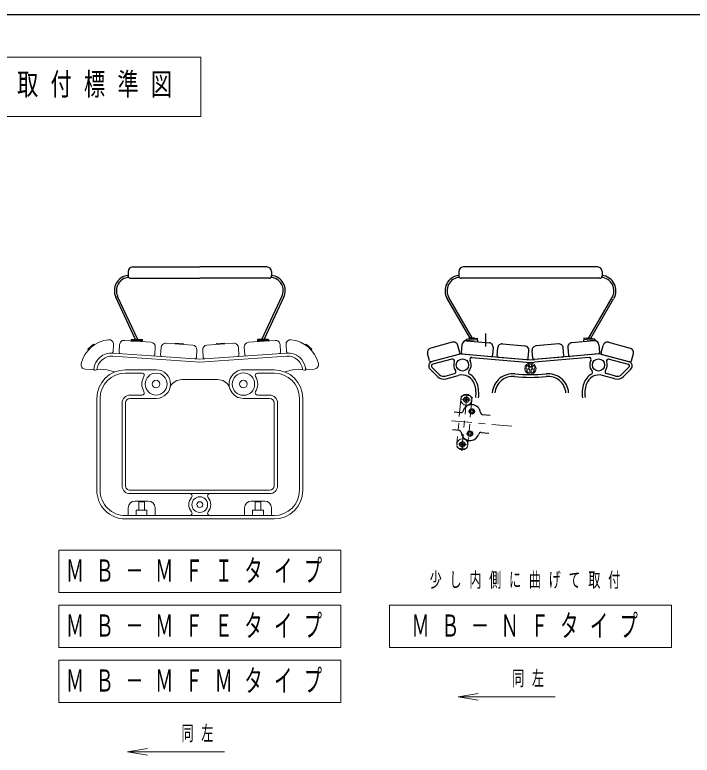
# Model space of a CAD drawing. Units: millimetres on the paper. Extents: x -365 to 12, y -38 to 257.
# Drawn here: x -264.2 to -163.3, y 146.9 to 257 of the extents above; entities that cross this region are included whole.
import ezdxf

# ---------------------------------------------------------------- set-up
doc = ezdxf.new("R2010")
doc.units = ezdxf.units.MM
doc.linetypes.add('USER2', pattern=[6, 3, -1, 1, -1])
doc.linetypes.add('USER3', pattern=[8, 3, -1, 1, -1, 1, -1])
doc.layers.add('0_2', color=7, linetype='Continuous', lineweight=13)
doc.layers.add('LY_3', color=3, linetype='Continuous', lineweight=25)
doc.styles.add('ＭＳ ゴシック', font='')
doc.styles.get('ＭＳ ゴシック').set_extended_font_data('MS Gothic')

msp = doc.modelspace()

# ---------------------------------------------------------------- linework, layer by layer
at = {"layer": '0_2', "color": 20, "lineweight": 25}
msp.add_line((0, 257), (-365, 257), dxfattribs=at)
at = {"layer": 'LY_3', "color": 7, "lineweight": 13}
for p, q in [((-236.485, 250.692), (-360.785, 250.692)), ((-236.485, 241.892), (-236.485, 250.692)), ((-360.785, 241.892), (-236.485, 241.892)), ((-243.861, 208.285), (-247.852, 208.562)), ((-246.422, 208.463), (-246.412, 208.596)), ((-245.282, 208.518), (-246.413, 208.596)), ((-245.291, 208.385), (-245.282, 208.518)), ((-229.383, 208.285), (-225.393, 208.562)), ((-227.962, 208.518), (-226.832, 208.596)), ((-227.953, 208.385), (-227.962, 208.518)), ((-226.823, 208.463), (-226.832, 208.596)), ((-253.291, 207.241), (-252.436, 207.985)), ((-253.291, 207.241), (-253.203, 207.139)), ((-252.436, 207.984), (-252.348, 207.883)), ((-249.542, 206.867), (-249.462, 207.947)), ((-248.641, 206.813), (-248.563, 207.944)), ((-243.321, 206.444), (-243.242, 207.574)), ((-242.456, 206.384), (-242.378, 207.514)), ((-237.676, 207.856), (-241.667, 208.133)), ((-240.237, 208.034), (-240.227, 208.167)), ((-239.097, 208.088), (-240.228, 208.167)), ((-239.106, 207.955), (-239.097, 208.088)), ((-237.136, 206.014), (-237.057, 207.145)), ((-236.108, 206.014), (-236.187, 207.145)), ((-235.568, 207.856), (-231.578, 208.133)), ((-234.147, 208.088), (-233.017, 208.167)), ((-234.138, 207.955), (-234.147, 208.088)), ((-233.007, 208.034), (-233.017, 208.167)), ((-230.788, 206.384), (-230.866, 207.514)), ((-229.923, 206.444), (-230.002, 207.574)), ((-224.603, 206.813), (-224.681, 207.944)), ((-223.703, 206.867), (-223.782, 207.947)), ((-220.809, 207.984), (-220.897, 207.883)), ((-219.953, 207.241), (-220.809, 207.984)), ((-219.953, 207.241), (-220.041, 207.139)), ((-236.622, 205.31), (-249.583, 206.21)), ((-236.622, 205.778), (-249.55, 206.675)), ((-236.622, 205.778), (-223.694, 206.675)), ((-236.622, 205.31), (-223.662, 206.21)), ((-187.466, 204.616), (-187.659, 204.882)), ((-187.331, 204.616), (-187.137, 204.882)), ((-253.668, 204.291), (-252.588, 204.22)), ((-249.33, 203.868), (-250.446, 204.167)), ((-247.689, 204.196), (-243.122, 204.196)), ((-230.122, 204.196), (-225.556, 204.196)), ((-223.915, 203.868), (-222.798, 204.167)), ((-219.576, 204.291), (-220.657, 204.22)), ((-187.642, 204.39), (-187.956, 204.288)), ((-187.591, 204.231), (-187.904, 204.129)), ((-187.6, 204.518), (-187.794, 204.784)), ((-187.482, 204.152), (-187.482, 203.822)), ((-187.315, 204.152), (-187.315, 203.822)), ((-187.206, 204.231), (-186.892, 204.129)), ((-187.196, 204.518), (-187.002, 204.784)), ((-187.154, 204.39), (-186.841, 204.288)), ((-247.689, 203.696), (-245.218, 203.696)), ((-239.28, 202.73), (-233.964, 202.73)), ((-228.026, 203.696), (-225.556, 203.696)), ((-251.956, 199.93), (-251.956, 186.263)), ((-251.456, 199.93), (-251.456, 186.263)), ((-247.022, 200.43), (-245.218, 200.43)), ((-247.022, 199.93), (-243.122, 199.93)), ((-230.122, 199.93), (-226.222, 199.93)), ((-228.026, 200.43), (-226.222, 200.43)), ((-221.789, 199.93), (-221.789, 186.263)), ((-221.289, 199.93), (-221.289, 186.263)), ((-248.189, 199.263), (-248.189, 186.93)), ((-247.689, 199.263), (-247.689, 186.93)), ((-225.556, 199.263), (-225.556, 186.93)), ((-225.056, 199.263), (-225.056, 186.93)), ((-247.022, 186.263), (-226.222, 186.263)), ((-247.022, 185.763), (-226.222, 185.763)), ((-246.289, 184.663), (-244.289, 184.663)), ((-245.712, 184.528), (-245.712, 183.316)), ((-245.712, 184.528), (-244.866, 184.528)), ((-244.866, 184.528), (-244.866, 183.316)), ((-228.956, 184.663), (-226.956, 184.663)), ((-227.532, 184.528), (-228.379, 184.528)), ((-228.379, 184.528), (-228.379, 183.316)), ((-227.532, 184.528), (-227.532, 183.316)), ((-247.289, 183.663), (-247.289, 182.496)), ((-246.096, 183.316), (-244.482, 183.316)), ((-246.096, 183.316), (-246.096, 182.496)), ((-244.482, 183.316), (-244.482, 182.496)), ((-243.289, 183.663), (-243.289, 182.496)), ((-229.956, 183.663), (-229.956, 182.496)), ((-227.149, 183.316), (-228.762, 183.316)), ((-228.762, 183.316), (-228.762, 182.496)), ((-227.149, 183.316), (-227.149, 182.496)), ((-225.956, 183.663), (-225.956, 182.496)), ((-247.689, 182.496), (-225.556, 182.496)), ((-247.689, 181.996), (-225.556, 181.996)), ((-215.622, 177.369), (-257.622, 177.369)), ((-257.622, 177.369), (-257.622, 171.069)), ((-215.622, 171.069), (-215.622, 177.369)), ((-257.622, 171.069), (-215.622, 171.069)), ((-215.622, 169.19), (-257.622, 169.19)), ((-257.622, 169.19), (-257.622, 162.89)), ((-215.622, 162.89), (-215.622, 169.19)), ((-166.398, 169.19), (-208.398, 169.19)), ((-208.398, 169.19), (-208.398, 162.89)), ((-166.398, 162.89), (-166.398, 169.19)), ((-257.622, 162.89), (-215.622, 162.89)), ((-208.398, 162.89), (-166.398, 162.89)), ((-215.622, 161.011), (-257.622, 161.011)), ((-257.622, 161.011), (-257.622, 154.711)), ((-215.622, 154.711), (-215.622, 161.011)), ((-198.181, 155.536), (-195.181, 156.036)), ((-198.181, 155.536), (-195.181, 155.536)), ((-195.181, 155.036), (-198.181, 155.536)), ((-198.181, 155.536), (-183.708, 155.536)), ((-257.622, 154.711), (-215.622, 154.711)), ((-247.405, 147.357), (-244.405, 147.857)), ((-247.405, 147.357), (-244.405, 147.357)), ((-244.405, 146.857), (-247.405, 147.357)), ((-247.405, 147.357), (-232.932, 147.357))]:
    msp.add_line(p, q, dxfattribs=at)
at = {"layer": 'LY_3'}
for p, q in [((-246.622, 219.484), (-236.622, 219.484)), ((-226.622, 219.484), (-236.622, 219.484)), ((-177.398, 219.484), (-197.398, 219.484)), ((-247.289, 218.818), (-247.289, 218.151)), ((-225.955, 218.818), (-225.955, 218.151)), ((-198.065, 218.818), (-198.065, 218.151)), ((-176.732, 218.818), (-176.732, 218.151)), ((-246.956, 217.818), (-236.622, 217.818)), ((-226.289, 217.818), (-236.622, 217.818)), ((-177.065, 217.818), (-197.732, 217.818)), ((-246.195, 208.684), (-249.13, 214.979)), ((-245.864, 208.684), (-248.858, 215.106)), ((-227.381, 208.684), (-224.386, 215.106)), ((-227.05, 208.684), (-224.115, 214.979)), ((-196.395, 208.917), (-199.81, 214.796)), ((-196.065, 208.947), (-199.551, 214.946)), ((-178.731, 208.947), (-175.246, 214.946)), ((-178.401, 208.917), (-175.015, 214.747)), ((-194.065, 207.678), (-194.065, 209.578)), ((-246.862, 208.684), (-245.196, 208.684)), ((-246.862, 208.684), (-246.862, 208.484)), ((-246.862, 208.484), (-245.196, 208.484)), ((-245.196, 208.684), (-245.196, 208.484)), ((-226.382, 208.684), (-228.049, 208.684)), ((-228.049, 208.684), (-228.049, 208.484)), ((-226.382, 208.484), (-228.049, 208.484)), ((-226.382, 208.684), (-226.382, 208.484)), ((-199.032, 208.289), (-202.251, 207.427)), ((-196.986, 208.73), (-195.326, 208.88)), ((-196.986, 208.73), (-196.968, 208.531)), ((-196.968, 208.531), (-195.308, 208.681)), ((-196.876, 208.508), (-193.556, 208.217)), ((-195.731, 208.91), (-196.594, 208.832)), ((-196.5, 208.908), (-196.594, 208.832)), ((-196.594, 208.832), (-196.588, 208.766)), ((-195.836, 208.968), (-196.5, 208.908)), ((-195.731, 208.91), (-195.836, 208.968)), ((-195.731, 208.91), (-195.725, 208.844)), ((-195.326, 208.88), (-195.28, 208.368)), ((-177.92, 208.508), (-181.241, 208.217)), ((-179.47, 208.88), (-179.516, 208.368)), ((-177.828, 208.531), (-179.488, 208.681)), ((-177.81, 208.73), (-179.47, 208.88)), ((-179.066, 208.91), (-179.072, 208.844)), ((-179.066, 208.91), (-178.96, 208.968)), ((-179.066, 208.91), (-178.203, 208.832)), ((-178.96, 208.968), (-178.296, 208.908)), ((-178.296, 208.908), (-178.202, 208.832)), ((-178.203, 208.832), (-178.208, 208.766)), ((-177.81, 208.73), (-177.828, 208.531)), ((-175.765, 208.289), (-172.545, 207.427)), ((-197.922, 206.723), (-198.215, 207.818)), ((-197.599, 207.902), (-197.698, 206.773)), ((-192.95, 207.495), (-193.049, 206.366)), ((-192.378, 206.307), (-192.279, 207.436)), ((-191.557, 208.042), (-188.236, 207.752)), ((-183.239, 208.042), (-186.56, 207.752)), ((-182.418, 206.307), (-182.517, 207.436)), ((-181.846, 207.495), (-181.748, 206.366)), ((-177.197, 207.902), (-177.099, 206.773)), ((-176.875, 206.723), (-176.581, 207.818)), ((-202.429, 205.516), (-202.723, 206.61)), ((-198.074, 206.478), (-202.208, 205.371)), ((-197.718, 206.574), (-202.048, 205.413)), ((-197.718, 206.574), (-187.979, 205.722)), ((-197.522, 206.557), (-193.259, 206.184)), ((-196.115, 206.032), (-187.979, 205.32)), ((-192.202, 206.091), (-187.94, 205.718)), ((-187.729, 205.9), (-187.63, 207.029)), ((-187.067, 205.9), (-187.166, 207.029)), ((-182.595, 206.091), (-186.856, 205.718)), ((-177.078, 206.574), (-186.817, 205.722)), ((-178.682, 206.032), (-186.817, 205.32)), ((-177.274, 206.557), (-181.537, 206.184)), ((-177.078, 206.574), (-172.748, 205.413)), ((-176.723, 206.478), (-172.588, 205.371)), ((-172.367, 205.516), (-172.074, 206.61)), ((-199.104, 205.788), (-201.945, 205.027)), ((-175.693, 205.788), (-172.852, 205.027)), ((-202.347, 204.298), (-201.257, 203.208)), ((-202.064, 204.581), (-200.974, 203.491)), ((-172.732, 204.581), (-173.822, 203.491)), ((-172.449, 204.298), (-173.539, 203.208)), ((-200.072, 203.25), (-198.714, 203.615)), ((-199.968, 202.863), (-198.138, 203.356)), ((-174.828, 202.863), (-176.658, 203.356)), ((-174.724, 203.25), (-176.083, 203.615)), ((-197.779, 197.808), (-198.776, 197.895)), ((-194.525, 197.523), (-193.374, 197.422)), ((-198.011, 195.151), (-199.009, 195.238)), ((-194.758, 194.866), (-193.607, 194.766))]:
    msp.add_line(p, q, dxfattribs=at)
at = {"layer": 'LY_3', "color": 7, "linetype": 'USER2', "lineweight": 13}
for p, q in [((-196.876, 200.58), (-197.614, 192.145)), ((-197.646, 199.804), (-196.25, 199.681)), ((-199.131, 196.587), (-189.314, 195.729)), ((-198.227, 193.162), (-196.831, 193.04))]:
    msp.add_line(p, q, dxfattribs=at)
at = {"layer": 'LY_3', "color": 7, "linetype": 'USER3', "lineweight": 13}
for p, q in [((-197.728, 200.253), (-198.386, 192.734)), ((-196.094, 200.11), (-196.751, 192.591))]:
    msp.add_line(p, q, dxfattribs=at)
at = {"layer": 'LY_3'}
for centre, radius in [((-197.526, 204.905), 0.913), ((-177.271, 204.905), 0.913), ((-196.949, 199.743), 0.4), ((-196.949, 199.743), 0.2), ((-196.123, 197.997), 0.4), ((-196.123, 197.997), 0.4), ((-196.123, 197.997), 0.2), ((-196.414, 194.677), 0.4), ((-196.414, 194.677), 0.4), ((-196.414, 194.677), 0.2), ((-197.53, 193.101), 0.4), ((-197.53, 193.101), 0.2)]:
    msp.add_circle(centre, radius, dxfattribs=at)
at = {"layer": 'LY_3', "color": 7, "lineweight": 13}
for centre, radius in [((-187.398, 204.381), 0.833), ((-243.122, 202.063), 1.633), ((-230.122, 202.063), 1.667), ((-243.122, 202.063), 0.567), ((-230.122, 202.063), 0.567), ((-196.949, 199.743), 0.833), ((-197.53, 193.101), 0.833), ((-236.622, 184.13), 1.167), ((-236.622, 184.13), 0.433)]:
    msp.add_circle(centre, radius, dxfattribs=at)
at = {"layer": 'LY_3'}
for centre, radius, start, end in [((-246.622, 218.818), 0.667, 90, 180), ((-226.622, 218.818), 0.667, 0, 90), ((-197.398, 218.818), 0.667, 90, 180), ((-177.398, 218.818), 0.667, 0, 90), ((-247.045, 215.951), 2.3, 96.08041, 205), ((-246.956, 218.151), 0.333, 180, 270), ((-226.289, 218.151), 0.333, 270, 0), ((-226.199, 215.951), 2.3, 335, 83.91958), ((-197.821, 215.951), 2.3, 96.08041, 210.15417), ((-197.732, 218.151), 0.333, 179.99999, 270), ((-177.065, 218.151), 0.333, 270, 0), ((-176.975, 215.951), 2.3, 329.84582, 83.91958), ((-247.045, 215.951), 2, 94.91293, 205), ((-226.199, 215.951), 2, 335, 85.08707), ((-197.821, 215.951), 2, 94.91293, 210.15417), ((-176.975, 215.951), 2, 329.84582, 85.08707), ((-198.859, 207.646), 0.667, 15.00004, 105.0001), ((-196.935, 207.843), 0.667, 85, 174.99999), ((-193.614, 207.553), 0.667, 354.99998, 85.00001), ((-181.183, 207.553), 0.667, 94.99995, 184.99998), ((-177.862, 207.843), 0.667, 4.99997, 94.99996), ((-175.937, 207.646), 0.667, 74.99987, 164.99993), ((-202.079, 206.783), 0.667, 105.00012, 195), ((-191.615, 207.378), 0.667, 84.99996, 175.00001), ((-188.294, 207.087), 0.667, 354.99998, 84.99997), ((-186.502, 207.087), 0.667, 94.99999, 184.99999), ((-183.181, 207.378), 0.667, 4.99996, 95), ((-172.718, 206.783), 0.667, 344.99996, 74.99985), ((-198.115, 206.672), 0.2, 285.00016, 15.00003), ((-197.498, 206.755), 0.2, 175.00016, 264.99997), ((-196.141, 205.733), 0.3, 84.99986, 210.87616), ((-193.248, 206.383), 0.2, 264.99996, 355.00015), ((-192.179, 206.29), 0.2, 175.00007, 263.4137), ((-182.618, 206.29), 0.2, 276.58626, 4.99989), ((-181.549, 206.383), 0.2, 184.99983, 275.00002), ((-178.655, 205.733), 0.3, 329.1238, 95.0001), ((-177.298, 206.755), 0.2, 274.99999, 4.99981), ((-176.681, 206.672), 0.2, 164.99994, 254.99981), ((-201.876, 204.769), 0.667, 105.00007, 224.99922), ((-202.236, 205.567), 0.2, 195.00003, 285.00008), ((-201.876, 204.77), 0.267, 105.00003, 224.99904), ((-199.026, 205.499), 0.3, 338.41693, 104.99982), ((-197.526, 204.905), 1.313, 158.41702, 218.31346), ((-197.526, 204.905), 1.313, 317.02962, 0), ((-197.526, 204.905), 1.313, 0, 30.87588), ((-187.398, 212.363), 6.667, 264.99998, 275), ((-187.398, 211.961), 6.667, 264.99998, 275), ((-187.928, 205.918), 0.2, 265.00003, 355.00002), ((-186.868, 205.918), 0.2, 184.99997, 274.99995), ((-177.271, 204.905), 1.313, 149.12408, 179.99996), ((-177.271, 204.905), 1.313, 179.99996, 222.97035), ((-177.271, 204.905), 1.313, 321.68651, 21.58295), ((-175.77, 205.499), 0.3, 75.00015, 201.58303), ((-172.921, 204.77), 0.267, 315.00092, 74.99994), ((-172.921, 204.769), 0.667, 315.00075, 74.99989), ((-172.56, 205.567), 0.2, 254.99991, 344.99995), ((-198.792, 203.905), 0.3, 285.05937, 38.31349), ((-196.345, 203.805), 0.3, 137.02951, 241.86347), ((-178.451, 203.805), 0.3, 298.13649, 42.97046), ((-176.005, 203.905), 0.3, 141.68648, 254.94058), ((-200.314, 204.151), 1.333, 224.9993, 285.05906), ((-200.314, 204.151), 0.933, 224.99936, 285.05903), ((-197.618, 201.425), 2, 17.40476, 105.05907), ((-197.618, 201.425), 2.4, 17.40479, 61.86335), ((-190.025, 200.532), 3.067, 84.27533, 175.21356), ((-190.025, 200.532), 2.667, 84.27533, 175.21355), ((-187.398, 226.734), 23.667, 264.27534, 275.72465), ((-187.398, 226.734), 23.267, 264.27534, 275.72465), ((-184.772, 200.532), 3.067, 4.78641, 95.72463), ((-184.772, 200.532), 2.667, 4.78642, 95.72464), ((-177.178, 201.425), 2.4, 118.13662, 162.59517), ((-177.178, 201.425), 2, 74.94089, 162.59521), ((-174.482, 204.151), 1.333, 254.94093, 315.00068), ((-174.482, 204.151), 0.933, 254.94095, 315.00062), ((-200.166, 200.626), 4.67, 352.8466, 17.40476), ((-200.166, 200.626), 5.07, 352.8466, 17.40478), ((-174.63, 200.626), 5.07, 162.59518, 187.15336), ((-174.63, 200.626), 4.67, 162.59519, 187.15336), ((-196.152, 197.665), 1.333, 6.53696, 166.40901), ((-197.75, 198.14), 0.333, 265, 343.46304), ((-194.496, 197.855), 0.333, 186.53696, 265), ((-198.04, 194.819), 0.333, 6.53696, 85), ((-196.385, 195.009), 1.333, 183.59099, 343.46304), ((-194.787, 194.534), 0.333, 85, 163.46304)]:
    msp.add_arc(centre, radius, start, end, dxfattribs=at)
at = {"layer": 'LY_3', "color": 7, "lineweight": 13}
for centre, radius, start, end in [((-249.736, 204.015), 4.667, 95.60806, 166.39196), ((-250.127, 207.996), 0.667, 355.79785, 95.60813), ((-247.898, 207.897), 0.667, 86.02941, 176.02943), ((-243.907, 207.62), 0.667, 356.02941, 86.02936), ((-229.337, 207.62), 0.667, 93.9706, 183.97054), ((-225.347, 207.897), 0.667, 3.97054, 93.97056), ((-223.117, 207.996), 0.667, 84.39184, 184.20211), ((-223.508, 204.015), 4.667, 13.608, 84.3919), ((-241.713, 207.468), 0.667, 86.02941, 176.02943), ((-237.723, 207.191), 0.667, 356.02941, 86.02936), ((-235.522, 207.191), 0.667, 93.9706, 183.97054), ((-231.531, 207.468), 0.667, 3.97054, 93.97056), ((-249.736, 204.015), 2.667, 85.99993, 173.94384), ((-249.736, 204.015), 2.2, 85.99993, 174.57576), ((-249.741, 206.882), 0.2, 270.09657, 355.79805), ((-248.442, 206.799), 0.2, 176.02943, 266.02937), ((-243.52, 206.457), 0.2, 266.02943, 356.02942), ((-242.257, 206.37), 0.2, 176.02943, 266.02937), ((-237.335, 206.028), 0.2, 266.02943, 356.02942), ((-235.909, 206.028), 0.2, 183.97056, 273.97055), ((-230.987, 206.37), 0.2, 273.9706, 3.97054), ((-229.724, 206.457), 0.2, 183.97056, 273.97055), ((-224.803, 206.799), 0.2, 273.9706, 3.97054), ((-223.503, 206.882), 0.2, 184.20193, 269.90341), ((-223.508, 204.015), 2.667, 6.05612, 94.00003), ((-223.508, 204.015), 2.2, 5.4242, 94.00003), ((-253.624, 204.956), 0.667, 166.39189, 266.20211), ((-219.62, 204.956), 0.667, 273.79785, 13.60807), ((-187.592, 204.931), 0.0833, 109.39817, 215.99965), ((-187.398, 204.381), 0.667, 70.60158, 109.3985), ((-187.204, 204.931), 0.0833, 323.99997, 70.60193), ((-252.574, 204.419), 0.2, 266.20193, 351.90341), ((-252.256, 204.283), 0.133, 173.94384, 285.84435), ((-251.309, 200.948), 3.333, 74.99995, 105.844), ((-247.689, 199.93), 4.267, 89.99998, 179.99996), ((-243.122, 202.063), 2.133, 270.00002, 89.99998), ((-230.122, 202.063), 2.133, 89.99998, 270), ((-225.556, 199.93), 4.267, 0, 89.99998), ((-221.935, 200.948), 3.333, 74.15596, 105.00001), ((-220.989, 204.283), 0.133, 254.15562, 6.05612), ((-220.67, 204.419), 0.2, 188.09657, 273.79805), ((-187.398, 204.381), 0.667, 142.60158, 181.39849), ((-187.981, 204.367), 0.0833, 181.39818, 287.99967), ((-187.878, 204.05), 0.0833, 107.99996, 214.60192), ((-187.398, 204.381), 0.667, 214.60158, 253.39851), ((-187.862, 204.736), 0.0833, 35.99997, 142.60192), ((-187.668, 204.469), 0.0833, 287.99994, 35.99998), ((-187.565, 204.152), 0.0833, 359.99993, 107.99998), ((-187.565, 203.822), 0.0833, 253.39817, 359.99966), ((-187.398, 204.665), 0.0833, 215.99994, 323.99998), ((-187.232, 204.152), 0.0833, 71.99993, 179.99996), ((-187.232, 203.822), 0.0833, 179.99998, 286.60195), ((-187.129, 204.469), 0.0833, 143.99992, 251.99997), ((-187.398, 204.381), 0.667, 286.60159, 325.39851), ((-186.935, 204.736), 0.0833, 37.39818, 143.99965), ((-186.918, 204.05), 0.0833, 325.39818, 71.99966), ((-187.398, 204.381), 0.667, 358.60159, 37.3985), ((-186.815, 204.367), 0.0833, 251.99998, 358.60194), ((-247.689, 199.93), 3.767, 89.99998, 179.99996), ((-243.122, 202.063), 2.133, 148.19543, 211.80464), ((-245.218, 203.363), 0.333, 328.19538, 89.99998), ((-239.28, 200.73), 2, 89.99998, 150.2144), ((-233.964, 200.73), 2, 29.78562, 89.99998), ((-228.026, 203.363), 0.333, 89.99998, 211.80459), ((-230.122, 202.063), 2.133, 328.19532, 31.80458), ((-225.556, 199.93), 3.767, 0, 89.99998), ((-245.218, 200.763), 0.333, 270.00002, 31.80462), ((-228.026, 200.763), 0.333, 148.19539, 270), ((-247.022, 199.263), 1.167, 89.99998, 179.99996), ((-247.022, 199.263), 0.667, 89.99998, 179.99996), ((-226.222, 199.263), 1.167, 0, 89.99998), ((-226.222, 199.263), 0.667, 0, 89.99998), ((-247.689, 186.263), 4.267, 179.99998, 270.00003), ((-247.689, 186.263), 3.767, 179.99998, 270.00003), ((-247.022, 186.93), 1.167, 179.99998, 270.00003), ((-247.022, 186.93), 0.667, 179.99998, 270.00003), ((-226.222, 186.93), 1.167, 270.00002, 0), ((-226.222, 186.93), 0.667, 270.00002, 0), ((-225.556, 186.263), 3.767, 270.00002, 0), ((-225.556, 186.263), 4.267, 270.00002, 0), ((-236.622, 184.13), 1.633, 138.62256, 221.37743), ((-238.098, 185.43), 0.333, 318.62235, 89.99998), ((-235.146, 185.43), 0.333, 89.99998, 221.37762), ((-236.622, 184.13), 1.633, 318.62253, 41.37747), ((-246.289, 183.663), 1, 89.99998, 179.99996), ((-244.289, 183.663), 1, 0, 89.99998), ((-228.956, 183.663), 1, 89.99998, 179.99996), ((-226.956, 183.663), 1, 0, 89.99998), ((-238.098, 182.83), 0.333, 270.00002, 41.37765), ((-235.146, 182.83), 0.333, 138.62236, 270)]:
    msp.add_arc(centre, radius, start, end, dxfattribs=at)
at = {"layer": 'LY_3', "color": 7, "linetype": 'USER3', "lineweight": 13}
for centre, start, end in [((-197.03, 198.813), 54.1578, 115.84221), ((-197.449, 194.031), 234.1578, 295.84221)]:
    msp.add_arc(centre, 1.6, start, end, dxfattribs=at)

# ---------------------------------------------------------------- texts
at = {"layer": 'LY_3', "color": 7, "style": 'ＭＳ ゴシック'}
for s, insert, char_height, attachment_point in [('\\T1.58;\\W0.7;タイプ別\u3000平ベンチ用肘掛け（KF/KFJ）\u3000取付標準図', (-298.635, 246.292), 3.299, 5), ('\\T1.64;\\W0.6;ＭＢ－ＭＦＩタイプ', (-236.622, 174.219), 3.299, 5), ('\\T1.64;\\W0.6;少し内側に曲げて取付', (-202.398, 172.831), 2.199, 4), ('\\T1.64;\\W0.6;ＭＢ－ＭＦＥタイプ', (-236.622, 166.04), 3.299, 5), ('\\T1.64;\\W0.6;ＭＢ－ＮＦタイプ', (-187.398, 166.04), 3.299, 5), ('\\T1.64;\\W0.6;ＭＢ－ＭＦＭタイプ', (-236.622, 157.861), 3.299, 5), ('\\T1.64;\\W0.6;同左', (-190.124, 158.186), 2.199, 4), ('\\T1.64;\\W0.6;同左', (-239.348, 150.007), 2.199, 4)]:
    msp.add_mtext(s, dxfattribs=dict(at, insert=insert, char_height=char_height, attachment_point=attachment_point))

doc.saveas('drawing.dxf')
